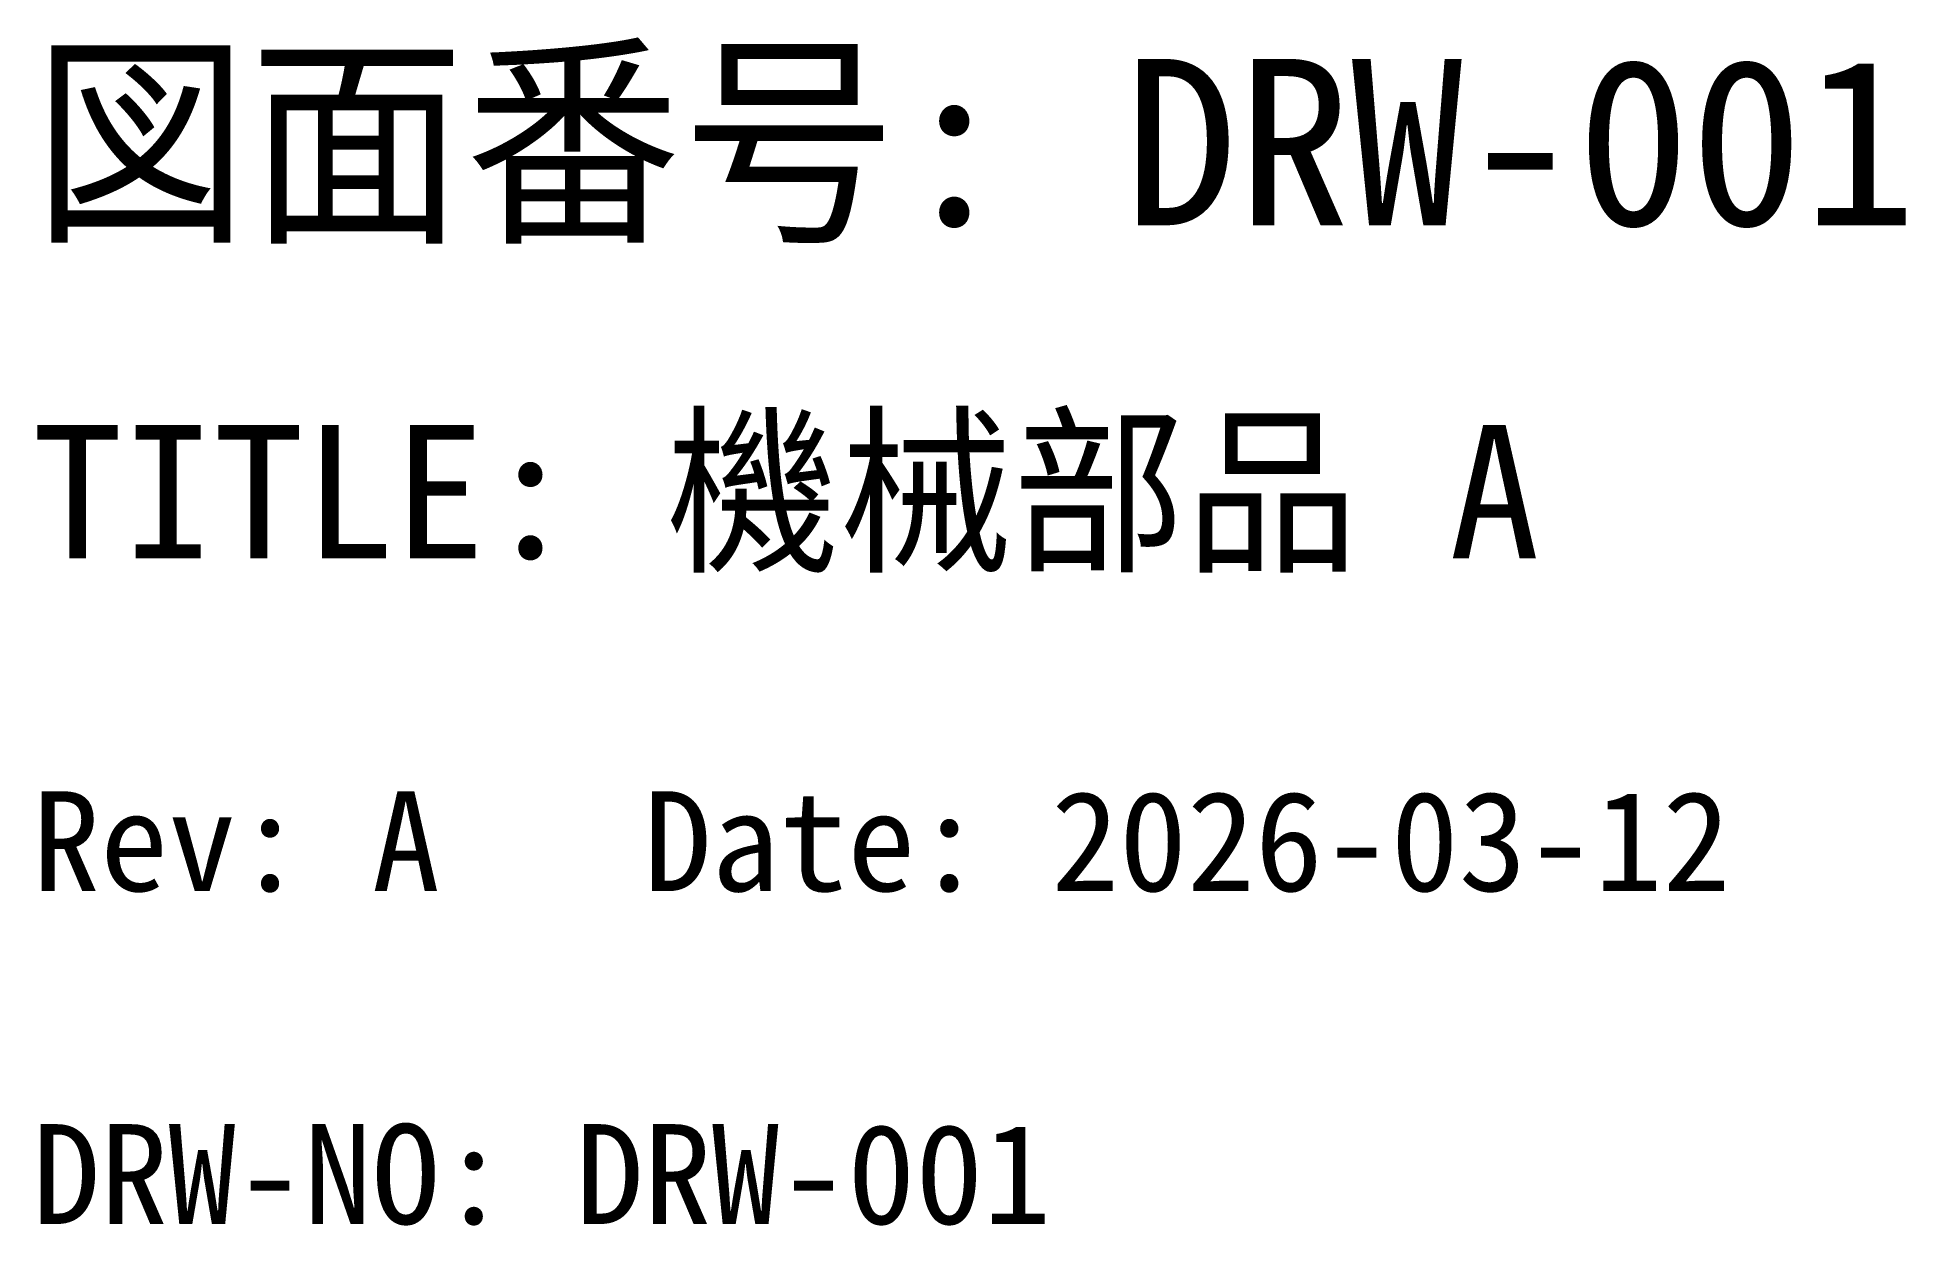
# Model space of a CAD drawing. Extents: x 50 to 163, y 140 to 211.
import ezdxf

# ---------------------------------------------------------------- set-up
doc = ezdxf.new("R2010")
doc.units = 0

msp = doc.modelspace()

# ---------------------------------------------------------------- texts
for s, height, p in [('図面番号: DRW-001', 10, (50, 200)), ('TITLE: 機械部品 A', 8, (50, 180))]:
    msp.add_text(s, height=height).set_placement(p)
at = {"layer": 'TITLEBLOCK'}
for s, p in [('Rev: A   Date: 2026-03-12', (50, 160)), ('DRW-NO: DRW-001', (50, 140))]:
    msp.add_text(s, height=6, dxfattribs=at).set_placement(p)

doc.saveas('drawing.dxf')
